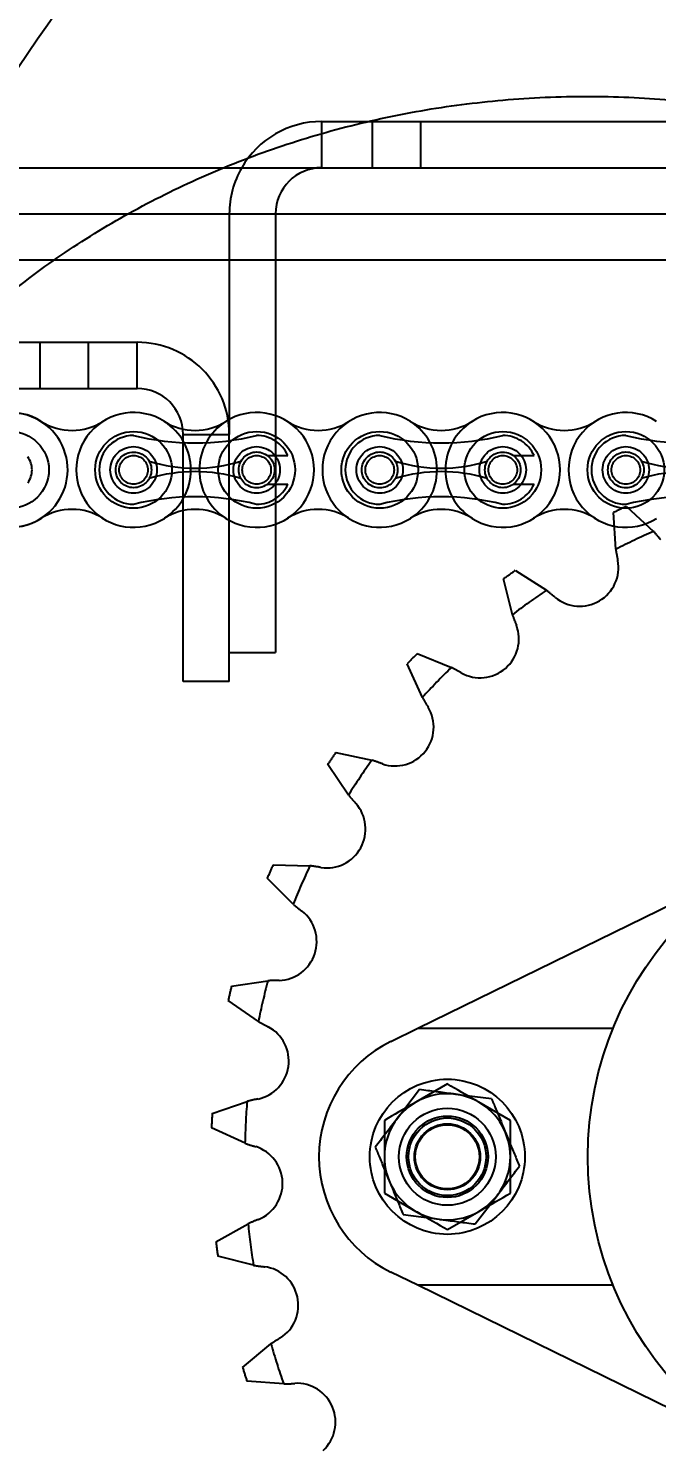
# Model space of a CAD drawing. Header units: metres. Extents: x 0 to 63075, y 0 to 44550.
# Drawn here: x 39900.2 to 39965, y 35916 to 36062.6 of the extents above; entities that cross this region are included whole.
import ezdxf

# ---------------------------------------------------------------- set-up
doc = ezdxf.new("R2010")
doc.units = ezdxf.units.M
doc.header["$LTSCALE"] = 75
doc.linetypes.add('HIDDEN2', pattern=[4.7625, 3.175, -1.5875])
for name, color, linetype in [('SDM', 7, 'Continuous'), ('SL1', 8, 'Continuous'), ('SL4', 4, 'Continuous'), ('ST1', 7, 'HIDDEN2')]:
    doc.layers.add(name, color=color, linetype=linetype)
doc.styles.add('ROMANS', font='ROMANS.SHX')
doc.dimstyles.new('75___1-75', dxfattribs={"dimscale": 75, "dimtxt": 2.5, "dimasz": 2, "dimexe": 1.5, "dimexo": 1, "dimgap": 0.5, "dimtad": 1, "dimdec": 0, "dimzin": 12, "dimtxsty": 'ROMANS', "dimcen": 0, "dimclrd": 256, "dimclre": 256, "dimclrt": 3, "dimazin": 3, "dimtfac": 1, "dimtdec": 0, "dimtmove": 0, "dimatfit": 0, "dimfxl": 1, "dimlwd": -1, "dimlwe": -1, "dimarcsym": 0})

# ---------------------------------------------------------------- blocks, each defined once
blk = doc.blocks.new('A$C32abaae3')
at = {"layer": 'SL1'}
for points, knots in [([(13494.43, 7808.58), (13496, 7814.74), (13497.96, 7820.74), (13507.55, 7844.97), (13518.12, 7861.11), (13546.53, 7893.42), (13565.59, 7908.04), (13608.55, 7933.24), (13632.85, 7943.42), (13684.32, 7959.23), (13711.51, 7964.81), (13760.36, 7970.7), (13781.73, 7971.96), (13803.1, 7971.96)], [3.268342, 3.268342, 3.268342, 3.268342, 3.33702, 3.33702, 3.555753, 3.555753, 3.847507, 3.847507, 4.161667, 4.161667, 4.475826, 4.475826, 4.712315, 4.712315, 4.712315, 4.712315]), ([(13492.77, 7805.42), (13493.91, 7807.72), (13495.17, 7809.98), (13497.94, 7814.39), (13499.45, 7816.54), (13502.7, 7820.71), (13504.44, 7822.72), (13508.12, 7826.59), (13510.08, 7828.44), (13514.17, 7831.97), (13516.31, 7833.65), (13520.77, 7836.82), (13523.08, 7838.3), (13527.86, 7841.06), (13530.32, 7842.34), (13535.37, 7844.68), (13537.96, 7845.75), (13543.24, 7847.64), (13545.93, 7848.48), (13551.38, 7849.92), (13554.15, 7850.53), (13559.73, 7851.5), (13562.55, 7851.86), (13568.28, 7852.36), (13571.2, 7852.49), (13576.96, 7852.49), (13579.81, 7852.37), (13585.46, 7851.89), (13588.28, 7851.53), (13593.86, 7850.57), (13596.63, 7849.97), (13602.08, 7848.55), (13604.77, 7847.72), (13610.05, 7845.84), (13612.64, 7844.78), (13617.69, 7842.46), (13620.16, 7841.18), (13624.94, 7838.43), (13627.26, 7836.95), (13631.73, 7833.8), (13633.88, 7832.13), (13637.99, 7828.6), (13639.95, 7826.75), (13643.67, 7822.87), (13645.42, 7820.85), (13648.7, 7816.66), (13650.23, 7814.49), (13653.04, 7810.03), (13654.32, 7807.74), (13656.63, 7803.05), (13657.66, 7800.65), (13659.46, 7795.79), (13660.22, 7793.31), (13661.48, 7788.32), (13661.97, 7785.79), (13662.68, 7780.72), (13662.9, 7778.17), (13663.06, 7773.07), (13663.01, 7770.51), (13662.63, 7765.44), (13662.3, 7762.9), (13661.38, 7757.89), (13660.79, 7755.4), (13659.53, 7751.15), (13658.93, 7749.37), (13658.26, 7747.62)], [0, 0, 0, 0, 8.347088, 8.347088, 16.801546, 16.801546, 25.294866, 25.294866, 33.816343, 33.816343, 42.354668, 42.354668, 50.900516, 50.900516, 59.447382, 59.447382, 67.991426, 67.991426, 76.530877, 76.530877, 85.065412, 85.065412, 93.595637, 93.595637, 102.341976, 102.341976, 110.866853, 110.866853, 119.392248, 119.392248, 127.919257, 127.919257, 136.449361, 136.449361, 144.983739, 144.983739, 153.523022, 153.523022, 162.066924, 162.066924, 170.613742, 170.613742, 179.159719, 179.159719, 187.698431, 187.698431, 196.220556, 196.220556, 204.714645, 204.714645, 213.169447, 213.169447, 221.577596, 221.577596, 229.939064, 229.939064, 238.262231, 238.262231, 246.561882, 246.561882, 254.855919, 254.855919, 263.16276, 263.16276, 269.274674, 269.274674, 269.274674, 269.274674])]:
    blk.add_open_spline(points, degree=3, knots=knots, dxfattribs=at)
blk = doc.blocks.new('*D24')
at = {"layer": 'Defpoints', "color": 0, "transparency": 16777216}
for p in [(35481.24, 36889.88), (35481.24, 36053.03), (40155.71, 36053.03)]:
    blk.add_point(p, dxfattribs=at)
at = {"layer": 'SDM', "transparency": 16777216}
for p, q in [((35481.24, 36128.03), (35481.24, 37002.38)), ((40155.71, 36128.03), (40155.71, 37002.38)), ((40005.71, 36889.88), (35631.24, 36889.88))]:
    blk.add_line(p, q, dxfattribs=at)
for points in [[(35631.24, 36914.88), (35631.24, 36864.88), (35481.24, 36889.88)], [(40005.71, 36914.88), (40005.71, 36864.88), (40155.71, 36889.88)]]:
    blk.add_solid(points, dxfattribs=at)
at = {"layer": 'SDM', "color": 3, "transparency": 16777216, "insert": (37818.48, 37021.13), "char_height": 187.5, "attachment_point": 5, "style": 'ROMANS'}
blk.add_mtext('4674', dxfattribs=at)
blk = doc.blocks.new('A$C6e6623c1')
at = {"layer": 'SL4'}
for p, q in [((4449.24, 1725.35), (4449.24, 1730.11)), ((4449.24, 1730.11), (4454.48, 1730.11)), ((4454.48, 1725.35), (4454.48, 1730.11)), ((4454.48, 1730.11), (4459.48, 1730.11)), ((4459.48, 1725.35), (4459.48, 1730.11)), ((4459.48, 1730.11), (4614.72, 1730.11)), ((3669.71, 1725.35), (4614.72, 1725.35)), ((4459.48, 1725.35), (4614.72, 1725.35)), ((4619.71, 1715.82), (3669.71, 1715.82)), ((4459.15, 1636.6), (4496.33, 1654.79)), ((4456.39, 1635.25), (4459.15, 1636.6)), ((4459.15, 1636.6), (4479.32, 1636.6)), ((4462.21, 1630.86), (4458.96, 1628.98)), ((4468.71, 1627.1), (4465.46, 1628.98)), ((4455.71, 1619.6), (4458.96, 1617.72)), ((4462.21, 1615.84), (4465.46, 1617.72)), ((4459.15, 1610.1), (4456.39, 1611.45)), ((4479.32, 1610.1), (4459.15, 1610.1)), ((4496.33, 1591.91), (4459.15, 1610.1))]:
    blk.add_line(p, q, dxfattribs=at)
blk.add_circle((4511.71, 1623.35), 35, dxfattribs=at)
for centre, radius, start, end in [((4449.24, 1720.59), 9.53, 90, 150), ((4462.21, 1623.35), 13.25, 116.0652, 243.9348), ((4462.21, 1623.35), 6.5, 60, 120), ((4462.21, 1623.35), 6.5, 120, 180), ((4462.21, 1623.35), 6.5, 0, 60), ((4462.21, 1623.35), 6.5, 180, 240), ((4462.21, 1623.35), 6.5, 300, 0), ((4462.21, 1623.35), 6.5, 240, 300)]:
    blk.add_arc(centre, radius, start, end, dxfattribs=at)
for points, knots in [([(4465.46, 1628.98), (4465.39, 1629.02), (4464.29, 1629.66), (4463.21, 1630.28), (4462.21, 1630.86)], [0, 0, 0, 0, 0.070215, 1, 1, 1, 1]), ([(4458.96, 1628.98), (4458.89, 1628.93), (4457.79, 1628.3), (4456.71, 1627.68), (4455.71, 1627.1)], [0, 0, 0, 0, 0.0702148, 1, 1, 1, 1]), ([(4455.71, 1627.1), (4455.71, 1626.16), (4455.71, 1624.93), (4455.71, 1623.66), (4455.71, 1623.35)], [0, 0, 0, 0, 0.758149, 1, 1, 1, 1]), ([(4468.71, 1623.35), (4468.71, 1623.66), (4468.71, 1624.93), (4468.71, 1626.16), (4468.71, 1627.1)], [0, 0, 0, 0, 0.241851, 1, 1, 1, 1]), ([(4455.71, 1623.35), (4455.71, 1622.36), (4455.71, 1621.09), (4455.71, 1619.87), (4455.71, 1619.6)], [0, 0, 0, 0, 0.776287, 1, 1, 1, 1]), ([(4468.71, 1619.6), (4468.71, 1619.87), (4468.71, 1621.09), (4468.71, 1622.36), (4468.71, 1623.35)], [0, 0, 0, 0, 0.223713, 1, 1, 1, 1]), ([(4465.46, 1617.72), (4465.54, 1617.77), (4466.64, 1618.4), (4467.71, 1619.02), (4468.71, 1619.6)], [0, 0, 0, 0, 0.070215, 1, 1, 1, 1]), ([(4458.96, 1617.72), (4459.04, 1617.68), (4460.14, 1617.04), (4461.21, 1616.42), (4462.21, 1615.84)], [0, 0, 0, 0, 0.070215, 1, 1, 1, 1])]:
    blk.add_open_spline(points, degree=3, knots=knots, dxfattribs=at)
at = {"layer": 'ST1'}
for p, q in [((4449.24, 1725.35), (4449.24, 1730.11)), ((4454.48, 1725.35), (4454.48, 1730.11)), ((3669.71, 1720.59), (4669.71, 1720.59)), ((4439.71, 1720.59), (4439.71, 1697.83)), ((4444.48, 1720.59), (4444.48, 1675.35)), ((4669.71, 1715.82), (3669.71, 1715.82)), ((4312.47, 1707.35), (4420.19, 1707.35)), ((4420.19, 1702.59), (4420.19, 1707.35)), ((4420.19, 1707.35), (4425.19, 1707.35)), ((4425.19, 1702.59), (4425.19, 1707.35)), ((4425.19, 1707.35), (4430.19, 1707.35)), ((4430.19, 1702.59), (4430.19, 1707.35)), ((4312.47, 1702.59), (4420.19, 1702.59)), ((4420.19, 1702.59), (4425.19, 1702.59)), ((4425.19, 1702.59), (4430.19, 1702.59)), ((4434.95, 1697.83), (4439.71, 1697.83)), ((4434.95, 1672.35), (4434.95, 1697.83)), ((4439.71, 1672.35), (4439.71, 1697.83)), ((4443.63, 1695.67), (4445.76, 1695.67)), ((4469.03, 1695.67), (4471.16, 1695.67)), ((4443.63, 1692.71), (4445.76, 1692.71)), ((4469.03, 1692.71), (4471.16, 1692.71)), ((4479.59, 1686), (4479.35, 1689.79)), ((4480.71, 1690.43), (4483.49, 1687.85)), ((4469.23, 1683.82), (4472.43, 1681.77)), ((4468.92, 1679.25), (4468.01, 1682.94)), ((4439.71, 1675.35), (4444.48, 1675.35)), ((4459.11, 1675.26), (4462.63, 1673.82)), ((4459.63, 1670.71), (4458.07, 1674.18)), ((4439.71, 1672.35), (4434.95, 1672.35)), ((4450.69, 1665.03), (4454.41, 1664.24)), ((4452.01, 1660.65), (4449.86, 1663.79)), ((4444.23, 1653.47), (4448.03, 1653.36)), ((4446.31, 1649.39), (4443.63, 1652.09)), ((4439.93, 1640.93), (4443.69, 1641.5)), ((4442.71, 1637.3), (4439.59, 1639.47)), ((4459.34, 1630.28), (4457.05, 1627.3)), ((4466.78, 1629.31), (4463.06, 1629.79)), ((4437.95, 1627.83), (4441.54, 1629.06)), ((4441.33, 1624.75), (4437.87, 1626.34)), ((4465.09, 1616.42), (4467.37, 1619.4)), ((4438.33, 1614.59), (4441.65, 1616.44)), ((4457.65, 1617.39), (4461.37, 1616.91)), ((4442.21, 1612.16), (4438.53, 1613.1)), ((4441.08, 1601.63), (4444.01, 1604.05)), ((4445.32, 1599.93), (4441.53, 1600.2))]:
    blk.add_line(p, q, dxfattribs=at)
for centre, radius in [((4417.13, 1694.19), 3.96), ((4429.83, 1694.19), 3.96), ((4442.53, 1694.19), 3.96), ((4455.23, 1694.19), 3.96), ((4467.93, 1694.19), 3.96), ((4480.63, 1694.19), 3.96), ((4429.83, 1694.19), 2.4), ((4429.83, 1694.19), 1.84), ((4429.83, 1694.19), 1.48), ((4442.53, 1694.19), 2.4), ((4442.53, 1694.19), 1.85), ((4442.53, 1694.19), 1.48), ((4455.23, 1694.19), 2.4), ((4455.23, 1694.19), 1.85), ((4455.23, 1694.19), 1.48), ((4467.93, 1694.19), 2.4), ((4467.93, 1694.19), 1.84), ((4467.93, 1694.19), 1.48), ((4480.63, 1694.19), 2.4), ((4480.63, 1694.19), 1.85), ((4480.63, 1694.19), 1.48), ((4462.21, 1623.35), 8), ((4462.21, 1623.35), 5), ((4462.21, 1623.35), 4.2), ((4462.21, 1623.35), 4), ((4462.21, 1623.35), 3.4), ((4462.21, 1623.35), 3.31)]:
    blk.add_circle(centre, radius, dxfattribs=at)
for centre, radius, start, end in [((4449.24, 1720.59), 9.53, 150, 180), ((4449.24, 1720.59), 4.76, 90, 180), ((4430.19, 1697.83), 9.52, 0, 90), ((4430.19, 1697.83), 4.76, 0, 90), ((4417.13, 1694.19), 5.92, 57.5667, 302.4333), ((4417.13, 1694.19), 5.9, 243.6408, 90), ((4429.83, 1694.19), 5.92, 57.5667, 302.4333), ((4442.53, 1694.19), 5.92, 237.5667, 122.4333), ((4455.23, 1694.19), 5.92, 57.5667, 302.4333), ((4467.93, 1694.19), 5.92, 237.5667, 122.4333), ((4480.63, 1694.19), 5.92, 57.5667, 302.4333), ((4423.48, 1704.18), 5.92, 237.5667, 302.4333), ((4436.18, 1704.18), 5.92, 237.5667, 302.4333), ((4429.83, 1694.19), 5.92, 302.4333, 57.5667), ((4442.53, 1694.19), 5.92, 122.4333, 237.5667), ((4448.88, 1704.18), 5.92, 237.5667, 302.4333), ((4461.58, 1704.18), 5.92, 237.5667, 302.4333), ((4455.23, 1694.19), 5.92, 302.4332, 57.5668), ((4467.93, 1694.19), 5.92, 122.4332, 237.5668), ((4474.28, 1704.18), 5.92, 237.5667, 302.4333), ((4429.83, 1694.19), 3.55, 90, 270), ((4436.18, 1723.29), 26.32, 256.0401, 283.9599), ((4442.53, 1694.19), 3.55, 24.5534, 90), ((4455.23, 1694.19), 3.55, 90, 270), ((4461.58, 1723.29), 26.32, 256.0401, 283.9599), ((4467.93, 1694.19), 3.55, 24.5534, 90), ((4480.63, 1694.19), 3.55, 90, 270), ((4486.98, 1723.29), 26.32, 256.0401, 283.9599), ((4417.13, 1694.19), 2.22, 323.1301, 36.8699), ((4436.18, 1710.54), 16.17, 252.993, 287.007), ((4436.18, 1677.84), 16.17, 72.993, 107.007), ((4461.58, 1710.54), 16.17, 252.993, 287.007), ((4461.58, 1677.84), 16.17, 72.993, 107.007), ((4486.98, 1710.54), 16.17, 252.993, 287.007), ((4486.98, 1677.84), 16.17, 72.993, 107.007), ((4442.53, 1694.19), 3.55, 270, 335.4466), ((4467.93, 1694.19), 3.55, 270, 335.4466), ((4436.18, 1665.09), 26.32, 76.0401, 103.9599), ((4461.58, 1665.09), 26.32, 76.0401, 103.9599), ((4486.98, 1665.09), 26.32, 76.0401, 103.9599), ((4423.48, 1684.2), 5.92, 57.5667, 122.4333), ((4436.18, 1684.2), 5.92, 57.5667, 122.4333), ((4448.88, 1684.2), 5.92, 57.5667, 122.4333), ((4461.58, 1684.2), 5.92, 57.5667, 122.4333), ((4474.28, 1684.2), 5.92, 57.5667, 122.4333), ((4511.71, 1623.35), 73.9, 114.8065, 115.9695), ((4511.71, 1623.35), 70.4, 113.6296, 117.1463), ((4467.94, 1673.86), 20.92, 38.7786, 41.9559), ((4500.26, 1689.2), 20.92, 188.8201, 191.9973), ((4511.71, 1623.35), 73.9, 125.0922, 126.2552), ((4475.87, 1684.13), 4, 230.6009, 10.4608), ((4511.71, 1623.35), 70.4, 123.9153, 127.4321), ((4459.62, 1665.23), 20.92, 49.0643, 52.2416), ((4465.59, 1676.75), 4, 240.8866, 20.7465), ((4488.69, 1686.1), 20.92, 199.1058, 202.283), ((4511.71, 1623.35), 73.9, 135.3779, 136.5409), ((4511.71, 1623.35), 70.4, 134.201, 137.7178), ((4452.98, 1655.26), 20.92, 59.3501, 62.5273), ((4477.86, 1680.98), 20.92, 209.3915, 212.5688), ((4456.8, 1667.66), 4, 251.1723, 31.0322), ((4511.71, 1623.35), 73.9, 145.6636, 146.8266), ((4511.71, 1623.35), 70.4, 144.4868, 148.0035), ((4448.23, 1644.26), 20.92, 69.6358, 72.8131), ((4468.11, 1674.01), 20.92, 219.6772, 222.8545), ((4449.77, 1657.14), 4, 261.458, 41.3179), ((4511.71, 1623.35), 73.9, 155.9493, 157.1123), ((4511.71, 1623.35), 70.4, 154.7725, 158.2892), ((4445.51, 1632.59), 20.92, 79.9215, 83.0988), ((4444.73, 1645.54), 4, 271.7437, 51.6037), ((4459.76, 1665.41), 20.92, 229.9629, 233.1402), ((4511.71, 1623.35), 70.4, 165.0582, 168.5749), ((4444.93, 1620.62), 20.92, 90.2072, 93.3845), ((4511.71, 1623.35), 73.9, 166.2351, 167.398), ((4453.09, 1655.46), 20.92, 240.2486, 243.4259), ((4441.85, 1633.22), 4, 282.0294, 61.8894), ((4511.71, 1623.35), 70.4, 175.3439, 178.8606), ((4446.49, 1608.74), 20.92, 100.4929, 103.6702), ((4511.71, 1623.35), 73.9, 176.5208, 177.6838), ((4448.3, 1644.47), 20.92, 250.5343, 253.7116), ((4441.21, 1620.59), 4, 292.3152, 72.1751), ((4450.15, 1597.33), 20.92, 110.7786, 113.9559), ((4511.71, 1623.35), 70.4, 185.6296, 189.1463), ((4511.71, 1623.35), 73.9, 186.8065, 187.9695), ((4445.55, 1632.81), 20.92, 260.8201, 263.9973), ((4442.83, 1608.04), 4, 302.6009, 82.4608), ((4455.78, 1586.75), 20.92, 121.0643, 124.2416), ((4511.71, 1623.35), 70.4, 195.9153, 199.4321), ((4511.71, 1623.35), 73.9, 197.0922, 198.2552), ((4444.92, 1620.84), 20.92, 271.1058, 274.283), ((4446.67, 1595.99), 4, 312.8866, 92.7465)]:
    blk.add_arc(centre, radius, start, end, dxfattribs=at)
for points, knots in [([(4463.06, 1629.79), (4462.97, 1629.81), (4461.71, 1629.97), (4460.48, 1630.13), (4459.34, 1630.28)], [0, 0, 0, 0, 0.0702148, 1, 1, 1, 1]), ([(4466.78, 1629.31), (4466.9, 1629.02), (4467.37, 1627.89), (4467.86, 1626.71), (4468.22, 1625.84)], [0, 0, 0, 0, 0.257551, 1, 1, 1, 1]), ([(4457.05, 1627.3), (4457, 1627.23), (4456.23, 1626.23), (4455.47, 1625.24), (4454.77, 1624.33)], [0, 0, 0, 0, 0.070215, 1, 1, 1, 1]), ([(4468.22, 1625.84), (4468.35, 1625.52), (4468.83, 1624.35), (4469.31, 1623.21), (4469.65, 1622.37)], [0, 0, 0, 0, 0.2686336, 1, 1, 1, 1]), ([(4454.77, 1624.33), (4454.89, 1624.04), (4455.36, 1622.91), (4455.85, 1621.73), (4456.21, 1620.86)], [0, 0, 0, 0, 0.257551, 1, 1, 1, 1]), ([(4467.37, 1619.4), (4467.43, 1619.47), (4468.2, 1620.47), (4468.95, 1621.46), (4469.65, 1622.37)], [0, 0, 0, 0, 0.0702148, 1, 1, 1, 1]), ([(4456.21, 1620.86), (4456.34, 1620.54), (4456.83, 1619.37), (4457.3, 1618.23), (4457.65, 1617.39)], [0, 0, 0, 0, 0.268634, 1, 1, 1, 1]), ([(4461.37, 1616.91), (4461.45, 1616.89), (4462.71, 1616.73), (4463.94, 1616.57), (4465.09, 1616.42)], [0, 0, 0, 0, 0.070215, 1, 1, 1, 1])]:
    blk.add_open_spline(points, degree=3, knots=knots, dxfattribs=at)

msp = doc.modelspace()

# ---------------------------------------------------------------- block references
at = {"layer": 'SDM'}
for name, p in [('A$C32abaae3', (26383.8, 28203.14)), ('A$C6e6623c1', (35481.24, 34322.92))]:
    msp.add_blockref(name, p, dxfattribs=at)

# ---------------------------------------------------------------- dimensions: what is measured, and where the dimension line sits
dim = msp.add_linear_dim(base=(35481.24, 36889.88), p1=(40155.71, 36053.03), p2=(35481.24, 36053.03), dimstyle='75___1-75', override={"dimtmove": 1}, dxfattribs=at)
dim.commit()
dim.dimension.update_dxf_attribs({"geometry": '*D24', "text_midpoint": (37818.48, 37021.13)})

doc.saveas('drawing.dxf')
